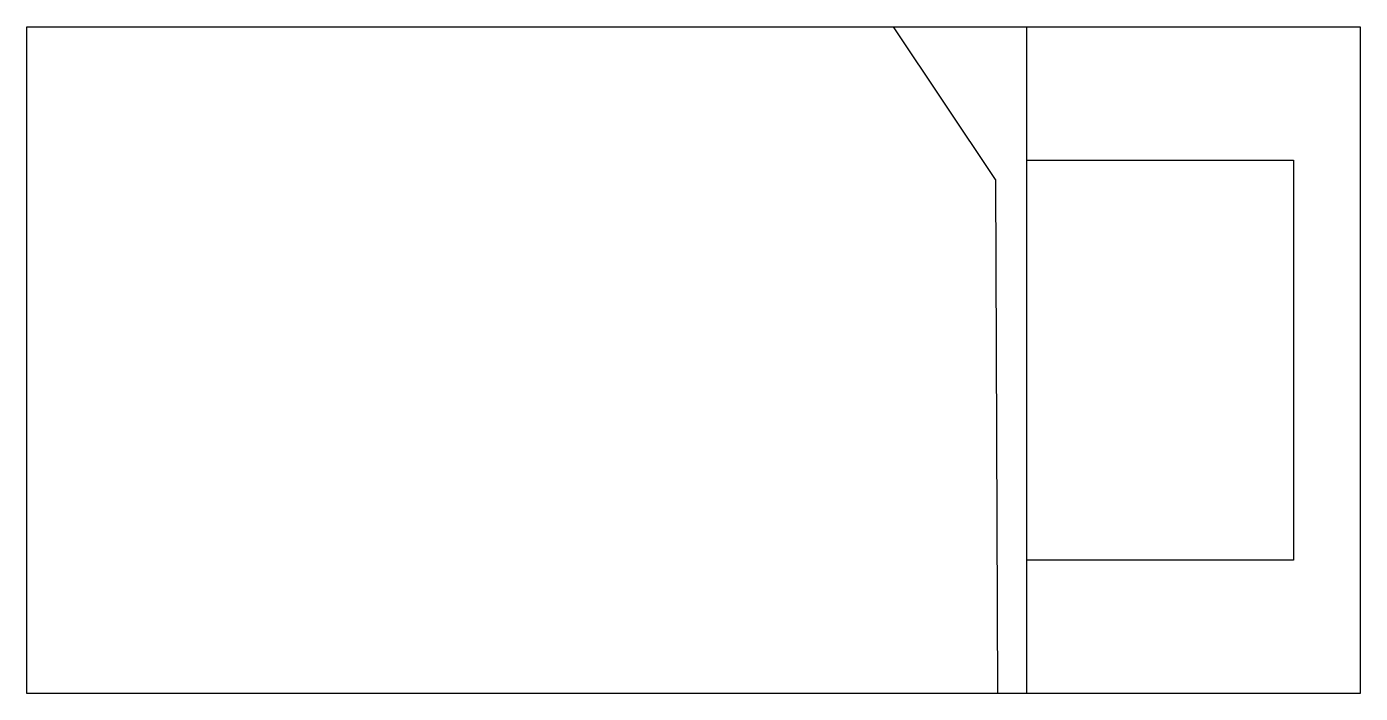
# Model space of a CAD drawing. Extents: x -200 to 0, y -100 to 0.
import ezdxf

# ---------------------------------------------------------------- set-up
doc = ezdxf.new("R2010")
doc.units = 0
doc.header["$MEASUREMENT"] = 0
doc.layers.get('0').update_dxf_attribs({"linetype": 'CONTINUOUS'})

msp = doc.modelspace()

# ---------------------------------------------------------------- linework, layer by layer
at = {"color": 0, "linetype": 'ByBlock'}
for p, q in [((-54.73, -22.9), (-70, 0)), ((-50, -30), (-50, 0)), ((-50, -20), (-10, -20)), ((-10, -20), (-10, -80)), ((-54.73, -22.9), (-54.39, -100)), ((-50, -100), (-50, -30)), ((-10, -80), (-50, -80))]:
    msp.add_line(p, q, dxfattribs=at)
msp.add_lwpolyline([(-200, 0), (0, 0), (0, -100), (-200, -100)], close=True, dxfattribs=at)

doc.saveas('drawing.dxf')
